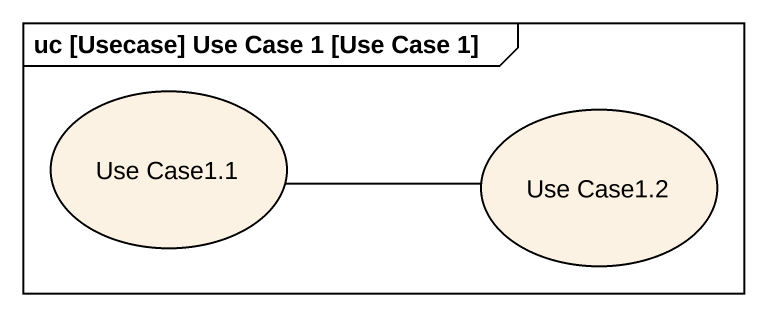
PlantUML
@startuml
mainframe uc [Usecase] Use Case 1 [Use Case 1]
usecase "Use Case1.1" as Use_Case1_1
usecase "Use Case1.2" as Use_Case1_2
Use_Case1_1 -right- Use_Case1_2
@enduml
